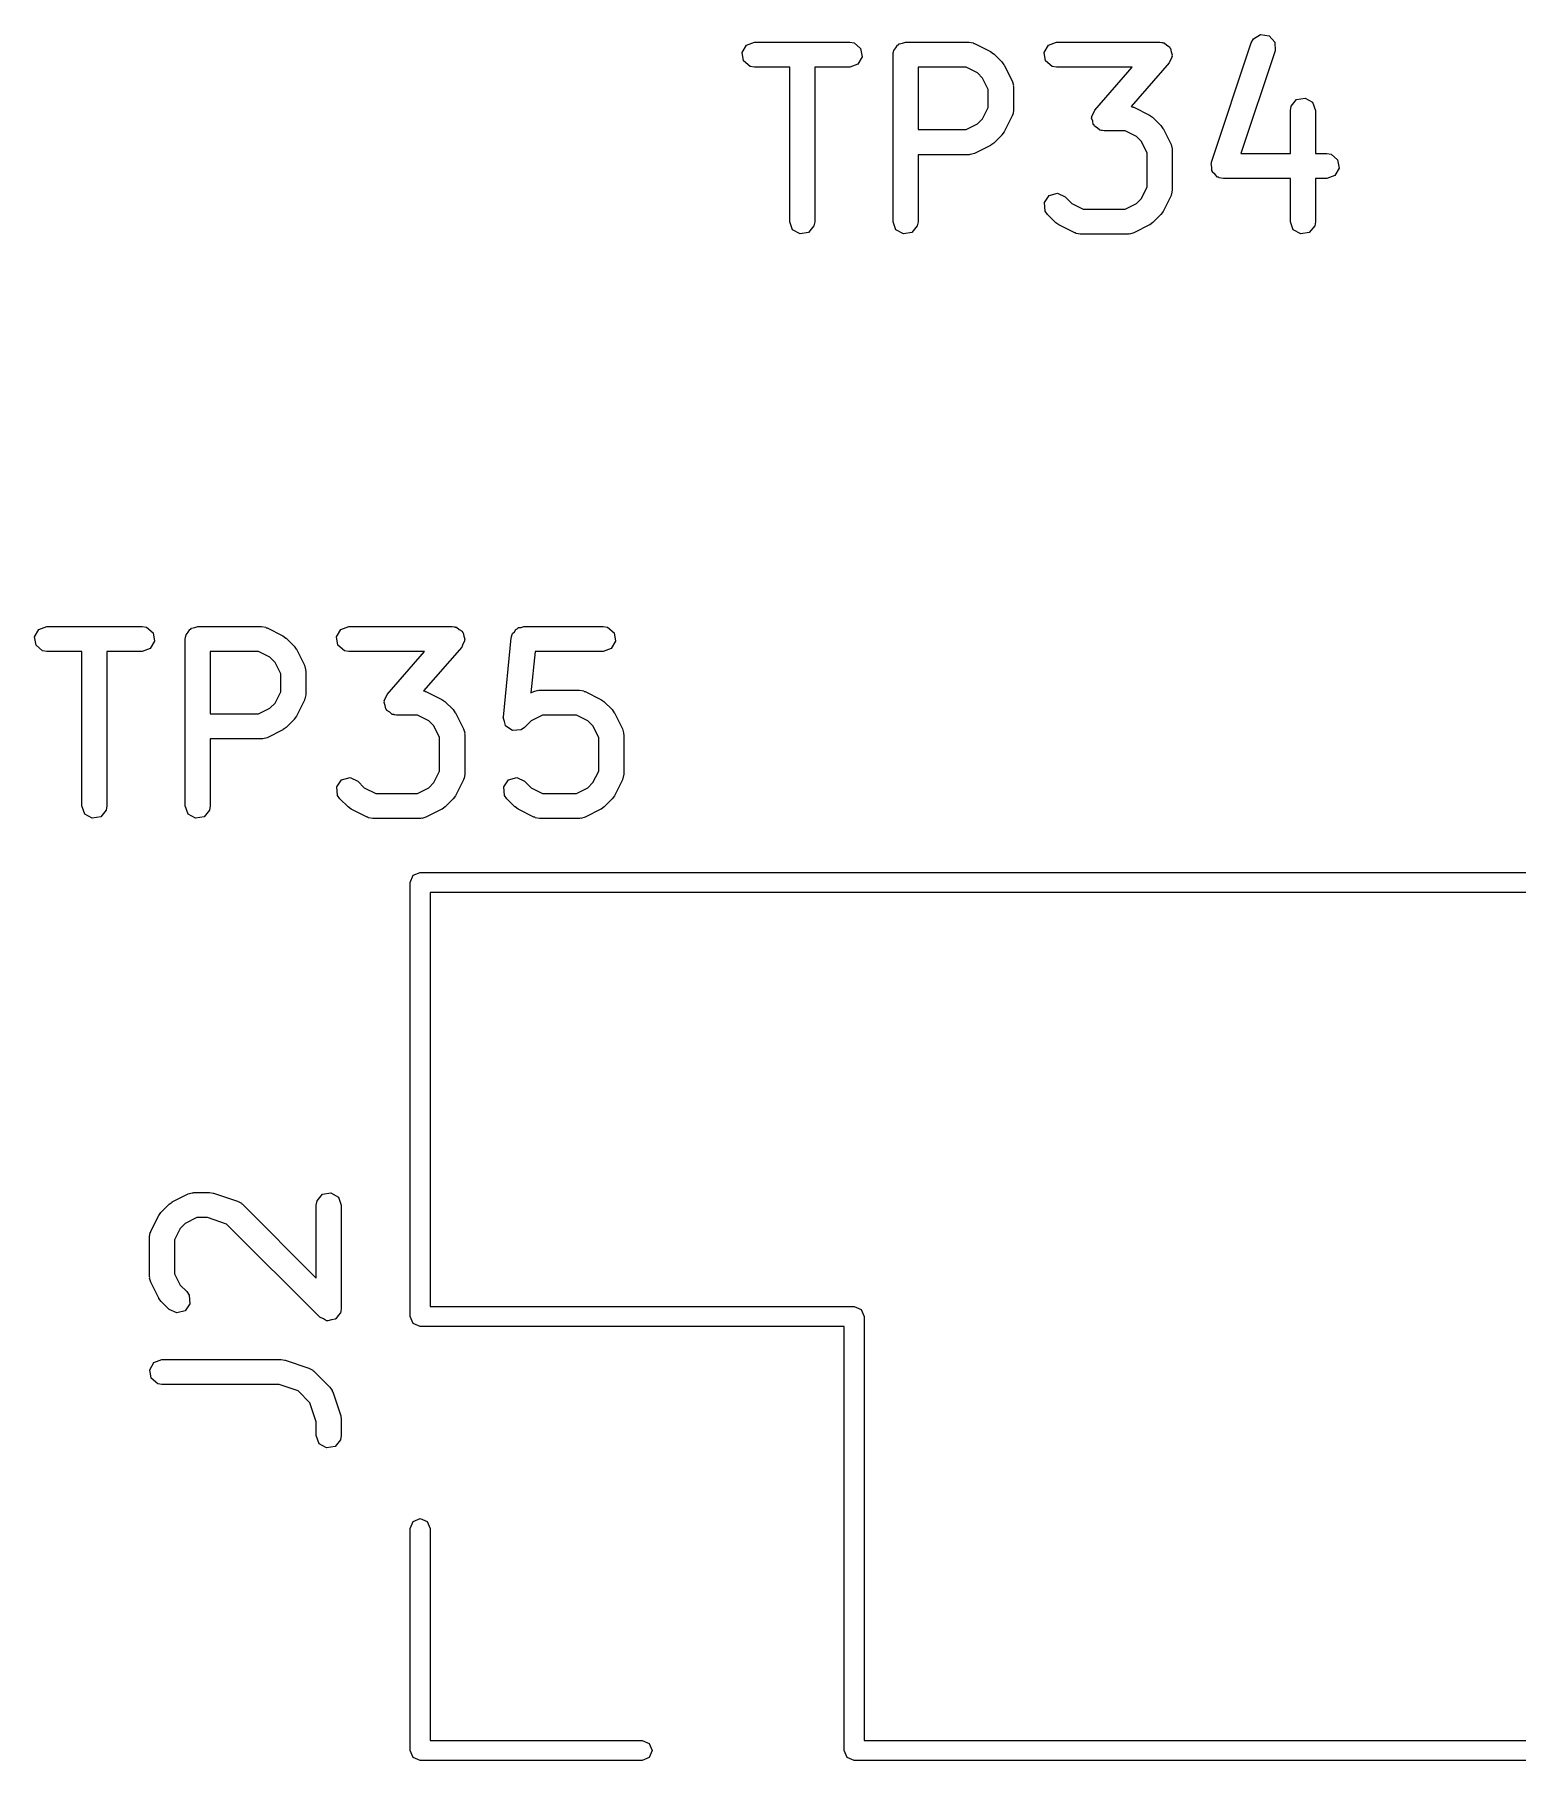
# Model space of a CAD drawing. Extents: x 93 to 212, y -133 to -50.
# Drawn here: x 119.27 to 128.15, y -61.67 to -51.33 of the extents above; entities that cross this region are included whole.
import ezdxf

# ---------------------------------------------------------------- set-up
doc = ezdxf.new("R2010")
doc.units = 0
doc.layers.add('BLACK', color=7, linetype='CONTINUOUS')

msp = doc.modelspace()

# ---------------------------------------------------------------- linework, layer by layer
at = {"layer": 'BLACK', "linetype": 'CONTINUOUS'}
for p, q in [((123.534, -51.3949), (123.582, -51.3774)), ((123.582, -51.3774), (124.153, -51.3774)), ((124.153, -51.3774), (124.179, -51.3819)), ((124.179, -51.3819), (124.218, -51.4149)), ((124.468, -51.384), (124.487, -51.3774)), ((124.487, -51.3774), (124.868, -51.3774)), ((124.868, -51.3774), (124.893, -51.3819)), ((124.893, -51.3819), (124.897, -51.3848)), ((125.343, -51.3949), (125.391, -51.3774)), ((125.391, -51.3774), (126.01, -51.3774)), ((126.01, -51.3774), (126.022, -51.3793)), ((126.022, -51.3793), (126.025, -51.3788)), ((126.025, -51.3788), (126.028, -51.3804)), ((126.028, -51.3804), (126.036, -51.3819)), ((126.036, -51.3819), (126.052, -51.3949)), ((126.32, -52.0953), (126.558, -51.381)), ((126.558, -51.381), (126.571, -51.3581)), ((126.571, -51.3581), (126.614, -51.3313)), ((126.614, -51.3313), (126.665, -51.3388)), ((126.665, -51.3388), (126.699, -51.3772)), ((126.699, -51.3772), (126.701, -51.4285)), ((123.508, -51.4394), (123.534, -51.3949)), ((123.517, -51.4899), (123.508, -51.4394)), ((124.227, -51.4654), (124.202, -51.5098)), ((124.218, -51.4149), (124.227, -51.4654)), ((124.412, -51.4524), (124.413, -51.4426)), ((124.412, -52.4524), (124.412, -51.4524)), ((124.413, -51.4394), (124.414, -51.4365)), ((124.413, -51.4426), (124.413, -51.4394)), ((124.414, -51.4365), (124.416, -51.4267)), ((124.416, -51.4267), (124.429, -51.4118)), ((124.429, -51.4118), (124.438, -51.3949)), ((124.438, -51.3949), (124.445, -51.3926)), ((124.445, -51.3926), (124.449, -51.3874)), ((124.449, -51.3874), (124.468, -51.384)), ((124.897, -51.3848), (124.901, -51.3853)), ((124.901, -51.3853), (124.996, -51.4329)), ((124.996, -51.4329), (125.014, -51.4463)), ((125.014, -51.4463), (125.016, -51.447)), ((125.016, -51.447), (125.064, -51.4946)), ((125.318, -51.4394), (125.343, -51.3949)), ((125.326, -51.4899), (125.318, -51.4394)), ((126.052, -51.3949), (126.069, -51.4054)), ((126.074, -51.4829), (126.067, -51.5018)), ((126.069, -51.4054), (126.071, -51.411)), ((126.071, -51.411), (126.075, -51.4149)), ((126.084, -51.4654), (126.074, -51.4829)), ((126.075, -51.4149), (126.079, -51.4348)), ((126.079, -51.4348), (126.085, -51.4539)), ((126.085, -51.4539), (126.083, -51.4595)), ((126.083, -51.4595), (126.084, -51.4654)), ((126.701, -51.4285), (126.495, -52.044)), ((123.556, -51.5229), (123.517, -51.4899)), ((123.582, -51.5274), (123.556, -51.5229)), ((123.793, -51.5274), (123.582, -51.5274)), ((123.793, -52.4524), (123.793, -51.5274)), ((124.153, -51.5274), (123.943, -51.5274)), ((123.943, -51.5274), (123.943, -52.4524)), ((124.202, -51.5098), (124.153, -51.5274)), ((124.562, -51.5274), (124.562, -51.9012)), ((124.85, -51.5274), (124.562, -51.5274)), ((124.918, -51.5616), (124.85, -51.5274)), ((124.949, -51.592), (124.918, -51.5616)), ((125.064, -51.4946), (125.076, -51.513)), ((125.076, -51.513), (125.078, -51.5141)), ((125.078, -51.5141), (125.125, -51.6093)), ((125.366, -51.5229), (125.326, -51.4899)), ((125.391, -51.5274), (125.366, -51.5229)), ((125.845, -51.5274), (125.391, -51.5274)), ((125.621, -51.7839), (125.845, -51.5274)), ((126.067, -51.5018), (125.839, -51.7618)), ((124.983, -51.6606), (124.949, -51.592)), ((124.983, -51.768), (124.983, -51.6606)), ((125.125, -51.6093), (125.133, -51.6343)), ((125.133, -51.6343), (125.132, -51.6386)), ((125.132, -51.6386), (125.133, -51.6429)), ((125.133, -51.6429), (125.133, -51.7857)), ((124.949, -51.8365), (124.983, -51.768)), ((125.133, -51.7857), (125.129, -51.8114)), ((125.613, -51.8028), (125.621, -51.7839)), ((125.839, -51.7618), (125.846, -51.7629)), ((125.846, -51.7629), (125.849, -51.7657)), ((125.849, -51.7657), (125.854, -51.7663)), ((125.854, -51.7663), (125.949, -51.8139)), ((126.793, -51.7857), (126.797, -51.7601)), ((126.793, -52.044), (126.793, -51.7857)), ((126.797, -51.7601), (126.83, -51.7208)), ((126.83, -51.7208), (126.881, -51.7119)), ((126.881, -51.7119), (126.925, -51.7375)), ((126.925, -51.7375), (126.943, -51.7857)), ((126.943, -51.7857), (126.943, -52.044)), ((124.85, -51.9012), (124.918, -51.8669)), ((124.918, -51.8669), (124.949, -51.8365)), ((125.125, -51.8193), (125.078, -51.9145)), ((125.126, -51.8148), (125.125, -51.8193)), ((125.129, -51.8114), (125.126, -51.8148)), ((125.602, -51.8318), (125.604, -51.8262)), ((125.609, -51.8509), (125.602, -51.8318)), ((125.603, -51.8203), (125.613, -51.8028)), ((125.604, -51.8262), (125.603, -51.8203)), ((125.612, -51.8708), (125.609, -51.8509)), ((125.617, -51.8747), (125.612, -51.8708)), ((125.619, -51.8803), (125.617, -51.8747)), ((125.636, -51.8908), (125.619, -51.8803)), ((125.651, -51.9038), (125.636, -51.8908)), ((125.949, -51.8139), (125.967, -51.8272)), ((125.967, -51.8272), (125.968, -51.8279)), ((125.968, -51.8279), (126.016, -51.8755)), ((126.016, -51.8755), (126.029, -51.8939)), ((126.029, -51.8939), (126.03, -51.895)), ((126.03, -51.895), (126.078, -51.9903)), ((124.562, -51.9012), (124.85, -51.9012)), ((124.996, -51.9957), (124.901, -52.0433)), ((124.998, -51.9945), (124.996, -51.9957)), ((125.016, -51.9816), (124.998, -51.9945)), ((125.064, -51.934), (125.016, -51.9816)), ((125.078, -51.9145), (125.064, -51.9325)), ((125.064, -51.9325), (125.064, -51.934)), ((125.66, -51.9053), (125.651, -51.9038)), ((125.663, -51.9069), (125.66, -51.9053)), ((125.666, -51.9064), (125.663, -51.9069)), ((125.677, -51.9083), (125.666, -51.9064)), ((125.802, -51.9083), (125.677, -51.9083)), ((125.871, -51.9426), (125.802, -51.9083)), ((125.901, -51.973), (125.871, -51.9426)), ((125.935, -52.0415), (125.901, -51.973)), ((126.078, -51.9903), (126.085, -52.0152)), ((124.868, -52.0512), (124.562, -52.0512)), ((124.562, -52.0512), (124.562, -52.4524)), ((124.872, -52.0497), (124.868, -52.0512)), ((124.876, -52.0507), (124.872, -52.0497)), ((124.901, -52.0433), (124.876, -52.0507)), ((125.935, -52.2442), (125.935, -52.0415)), ((126.085, -52.0152), (126.084, -52.0196)), ((126.084, -52.0196), (126.085, -52.0238)), ((126.085, -52.0238), (126.085, -52.2619)), ((126.318, -52.106), (126.32, -52.1011)), ((126.321, -52.1262), (126.318, -52.106)), ((126.32, -52.1011), (126.32, -52.0953)), ((126.495, -52.044), (126.793, -52.044)), ((126.943, -52.044), (127.01, -52.044)), ((127.01, -52.044), (127.036, -52.0486)), ((127.036, -52.0486), (127.075, -52.0815)), ((127.075, -52.0815), (127.084, -52.1321)), ((126.322, -52.1466), (126.321, -52.1262)), ((126.325, -52.1509), (126.322, -52.1466)), ((126.326, -52.1565), (126.325, -52.1509)), ((126.342, -52.1697), (126.326, -52.1565)), ((126.356, -52.185), (126.342, -52.1697)), ((126.361, -52.1858), (126.356, -52.185)), ((126.366, -52.1895), (126.361, -52.1858)), ((126.391, -52.194), (126.366, -52.1895)), ((126.793, -52.194), (126.391, -52.194)), ((126.793, -52.4524), (126.793, -52.194)), ((127.01, -52.194), (126.943, -52.194)), ((126.943, -52.194), (126.943, -52.4524)), ((127.059, -52.1765), (127.01, -52.194)), ((127.084, -52.1321), (127.059, -52.1765)), ((125.319, -52.3377), (125.348, -52.2957)), ((125.348, -52.2957), (125.398, -52.2824)), ((125.398, -52.2824), (125.444, -52.3041)), ((125.444, -52.3041), (125.483, -52.3431)), ((125.871, -52.3431), (125.901, -52.3127)), ((125.901, -52.3127), (125.935, -52.2442)), ((126.078, -52.2954), (126.03, -52.3907)), ((126.081, -52.2876), (126.078, -52.291)), ((126.078, -52.291), (126.078, -52.2954)), ((126.085, -52.2619), (126.081, -52.2876)), ((125.323, -52.3888), (125.319, -52.3377)), ((125.338, -52.4102), (125.323, -52.3888)), ((125.386, -52.4578), (125.338, -52.4102)), ((125.483, -52.3431), (125.552, -52.3774)), ((125.552, -52.3774), (125.802, -52.3774)), ((125.802, -52.3774), (125.871, -52.3431)), ((126.016, -52.4102), (125.968, -52.4578)), ((126.017, -52.4087), (126.016, -52.4102)), ((126.03, -52.3907), (126.017, -52.4087)), ((123.81, -52.5006), (123.793, -52.4524)), ((123.855, -52.5262), (123.81, -52.5006)), ((123.905, -52.5173), (123.855, -52.5262)), ((123.938, -52.478), (123.905, -52.5173)), ((123.943, -52.4524), (123.938, -52.478)), ((124.429, -52.5006), (124.412, -52.4524)), ((124.474, -52.5262), (124.429, -52.5006)), ((124.524, -52.5173), (124.474, -52.5262)), ((124.557, -52.478), (124.524, -52.5173)), ((124.562, -52.4524), (124.557, -52.478)), ((125.387, -52.4585), (125.386, -52.4578)), ((125.406, -52.4718), (125.387, -52.4585)), ((125.501, -52.5195), (125.406, -52.4718)), ((125.505, -52.52), (125.501, -52.5195)), ((125.509, -52.5229), (125.505, -52.52)), ((125.854, -52.5195), (125.829, -52.5269)), ((125.949, -52.4718), (125.854, -52.5195)), ((125.95, -52.4707), (125.949, -52.4718)), ((125.968, -52.4578), (125.95, -52.4707)), ((126.81, -52.5006), (126.793, -52.4524)), ((126.855, -52.5262), (126.81, -52.5006)), ((126.905, -52.5173), (126.855, -52.5262)), ((126.938, -52.478), (126.905, -52.5173)), ((126.943, -52.4524), (126.938, -52.478)), ((125.534, -52.5274), (125.509, -52.5229)), ((125.82, -52.5274), (125.534, -52.5274)), ((125.824, -52.5258), (125.82, -52.5274)), ((125.829, -52.5269), (125.824, -52.5258)), ((119.269, -54.9394), (119.294, -54.8949)), ((119.294, -54.8949), (119.343, -54.8774)), ((119.343, -54.8774), (119.914, -54.8774)), ((119.914, -54.8774), (119.94, -54.8819)), ((119.94, -54.8819), (119.979, -54.9149)), ((120.189, -54.9118), (120.199, -54.8949)), ((120.199, -54.8949), (120.206, -54.8926)), ((120.206, -54.8926), (120.21, -54.8874)), ((120.21, -54.8874), (120.229, -54.884)), ((120.229, -54.884), (120.247, -54.8774)), ((120.247, -54.8774), (120.628, -54.8774)), ((120.628, -54.8774), (120.654, -54.8819)), ((120.654, -54.8819), (120.657, -54.8848)), ((120.657, -54.8848), (120.662, -54.8853)), ((120.662, -54.8853), (120.757, -54.9329)), ((121.078, -54.9394), (121.104, -54.8949)), ((121.104, -54.8949), (121.152, -54.8774)), ((121.152, -54.8774), (121.771, -54.8774)), ((121.771, -54.8774), (121.782, -54.8793)), ((121.782, -54.8793), (121.786, -54.8788)), ((121.786, -54.8788), (121.788, -54.8804)), ((121.788, -54.8804), (121.797, -54.8819)), ((121.797, -54.8819), (121.812, -54.8949)), ((121.812, -54.8949), (121.83, -54.9054)), ((122.144, -54.9087), (122.152, -54.8949)), ((122.152, -54.8949), (122.161, -54.8913)), ((122.161, -54.8913), (122.169, -54.884)), ((122.169, -54.884), (122.185, -54.8828)), ((122.185, -54.8828), (122.2, -54.8774)), ((122.2, -54.8774), (122.676, -54.8774)), ((122.676, -54.8774), (122.702, -54.8819)), ((122.702, -54.8819), (122.741, -54.9149)), ((119.278, -54.9899), (119.269, -54.9394)), ((119.317, -55.0229), (119.278, -54.9899)), ((119.988, -54.9654), (119.962, -55.0098)), ((119.979, -54.9149), (119.988, -54.9654)), ((120.172, -54.9524), (120.174, -54.9426)), ((120.172, -55.9524), (120.172, -54.9524)), ((120.174, -54.9394), (120.175, -54.9365)), ((120.174, -54.9426), (120.174, -54.9394)), ((120.175, -54.9365), (120.177, -54.9267)), ((120.177, -54.9267), (120.189, -54.9118)), ((120.757, -54.9329), (120.775, -54.9463)), ((120.775, -54.9463), (120.777, -54.947)), ((120.777, -54.947), (120.824, -54.9946)), ((120.824, -54.9946), (120.837, -55.013)), ((121.087, -54.9899), (121.078, -54.9394)), ((121.126, -55.0229), (121.087, -54.9899)), ((121.828, -55.0018), (121.6, -55.2618)), ((121.835, -54.9829), (121.828, -55.0018)), ((121.83, -54.9054), (121.832, -54.911)), ((121.832, -54.911), (121.836, -54.9149)), ((121.845, -54.9654), (121.835, -54.9829)), ((121.836, -54.9149), (121.84, -54.9348)), ((121.84, -54.9348), (121.846, -54.9539)), ((121.846, -54.9539), (121.844, -54.9595)), ((121.844, -54.9595), (121.845, -54.9654)), ((122.078, -55.4211), (122.125, -54.9449)), ((122.125, -54.9449), (122.126, -54.9411)), ((122.126, -54.9394), (122.127, -54.9367)), ((122.126, -54.9411), (122.126, -54.9394)), ((122.127, -54.9367), (122.132, -54.9198)), ((122.132, -54.9198), (122.144, -54.9087)), ((122.75, -54.9654), (122.724, -55.0098)), ((122.741, -54.9149), (122.75, -54.9654)), ((119.343, -55.0274), (119.317, -55.0229)), ((119.553, -55.0274), (119.343, -55.0274)), ((119.553, -55.9524), (119.553, -55.0274)), ((119.914, -55.0274), (119.703, -55.0274)), ((119.703, -55.0274), (119.703, -55.9524)), ((119.962, -55.0098), (119.914, -55.0274)), ((120.322, -55.0274), (120.322, -55.4012)), ((120.611, -55.0274), (120.322, -55.0274)), ((120.679, -55.0616), (120.611, -55.0274)), ((120.71, -55.092), (120.679, -55.0616)), ((120.744, -55.1606), (120.71, -55.092)), ((120.837, -55.013), (120.838, -55.0141)), ((120.838, -55.0141), (120.886, -55.1093)), ((121.152, -55.0274), (121.126, -55.0229)), ((121.606, -55.0274), (121.152, -55.0274)), ((121.381, -55.2839), (121.606, -55.0274)), ((122.268, -55.0274), (122.243, -55.2756)), ((122.676, -55.0274), (122.268, -55.0274)), ((122.724, -55.0098), (122.676, -55.0274)), ((120.744, -55.268), (120.744, -55.1606)), ((120.886, -55.1093), (120.893, -55.1343)), ((120.893, -55.1343), (120.892, -55.1386)), ((120.892, -55.1386), (120.894, -55.1429)), ((120.894, -55.1429), (120.894, -55.2857)), ((120.71, -55.3365), (120.744, -55.268)), ((120.889, -55.3114), (120.886, -55.3148)), ((120.894, -55.2857), (120.889, -55.3114)), ((121.364, -55.3203), (121.374, -55.3028)), ((121.374, -55.3028), (121.381, -55.2839)), ((121.6, -55.2618), (121.606, -55.2629)), ((121.606, -55.2629), (121.61, -55.2657)), ((121.61, -55.2657), (121.614, -55.2663)), ((121.614, -55.2663), (121.709, -55.3139)), ((122.243, -55.2756), (122.261, -55.2663)), ((122.261, -55.2663), (122.286, -55.2588)), ((122.286, -55.2588), (122.291, -55.2599)), ((122.291, -55.2599), (122.295, -55.2583)), ((122.295, -55.2583), (122.533, -55.2583)), ((122.533, -55.2583), (122.559, -55.2629)), ((122.559, -55.2629), (122.562, -55.2657)), ((122.562, -55.2657), (122.567, -55.2663)), ((122.567, -55.2663), (122.662, -55.3139)), ((120.322, -55.4012), (120.611, -55.4012)), ((120.611, -55.4012), (120.679, -55.3669)), ((120.679, -55.3669), (120.71, -55.3365)), ((120.838, -55.4145), (120.825, -55.4325)), ((120.886, -55.3193), (120.838, -55.4145)), ((120.886, -55.3148), (120.886, -55.3193)), ((121.363, -55.3318), (121.365, -55.3262)), ((121.369, -55.3509), (121.363, -55.3318)), ((121.365, -55.3262), (121.364, -55.3203)), ((121.373, -55.3708), (121.369, -55.3509)), ((121.377, -55.3747), (121.373, -55.3708)), ((121.379, -55.3803), (121.377, -55.3747)), ((121.397, -55.3908), (121.379, -55.3803)), ((121.412, -55.4038), (121.397, -55.3908)), ((121.421, -55.4053), (121.412, -55.4038)), ((121.423, -55.4069), (121.421, -55.4053)), ((121.427, -55.4064), (121.423, -55.4069)), ((121.438, -55.4083), (121.427, -55.4064)), ((121.563, -55.4083), (121.438, -55.4083)), ((121.632, -55.4426), (121.563, -55.4083)), ((121.709, -55.3139), (121.728, -55.3272)), ((121.728, -55.3272), (121.729, -55.3279)), ((121.729, -55.3279), (121.777, -55.3755)), ((121.777, -55.3755), (121.789, -55.3939)), ((121.789, -55.3939), (121.791, -55.395)), ((121.791, -55.395), (121.838, -55.4903)), ((122.313, -55.4083), (122.244, -55.4426)), ((122.515, -55.4083), (122.313, -55.4083)), ((122.584, -55.4426), (122.515, -55.4083)), ((122.662, -55.3139), (122.68, -55.3272)), ((122.68, -55.3272), (122.681, -55.3279)), ((122.681, -55.3279), (122.729, -55.3755)), ((122.729, -55.3755), (122.742, -55.3939)), ((122.742, -55.3939), (122.743, -55.395)), ((122.743, -55.395), (122.791, -55.4903)), ((120.757, -55.4957), (120.662, -55.5433)), ((120.758, -55.4945), (120.757, -55.4957)), ((120.777, -55.4816), (120.758, -55.4945)), ((120.824, -55.434), (120.777, -55.4816)), ((120.825, -55.4325), (120.824, -55.434)), ((121.662, -55.473), (121.632, -55.4426)), ((121.696, -55.5415), (121.662, -55.473)), ((121.838, -55.4903), (121.846, -55.5152)), ((121.846, -55.5152), (121.845, -55.5196)), ((122.077, -55.422), (122.078, -55.4216)), ((122.084, -55.4464), (122.077, -55.422)), ((122.078, -55.4216), (122.078, -55.4211)), ((122.09, -55.4708), (122.084, -55.4464)), ((122.091, -55.4711), (122.09, -55.4708)), ((122.091, -55.4716), (122.091, -55.4711)), ((122.111, -55.486), (122.091, -55.4716)), ((122.132, -55.5008), (122.111, -55.486)), ((122.133, -55.501), (122.132, -55.5007)), ((122.132, -55.5007), (122.132, -55.5008)), ((122.158, -55.4988), (122.133, -55.501)), ((122.183, -55.4969), (122.158, -55.4988)), ((122.184, -55.4965), (122.183, -55.4966)), ((122.183, -55.4966), (122.183, -55.4969)), ((122.205, -55.4816), (122.184, -55.4965)), ((122.244, -55.4426), (122.205, -55.4816)), ((122.614, -55.473), (122.584, -55.4426)), ((122.649, -55.5415), (122.614, -55.473)), ((122.791, -55.4903), (122.798, -55.5152)), ((122.798, -55.5152), (122.797, -55.5196)), ((120.628, -55.5512), (120.322, -55.5512)), ((120.322, -55.5512), (120.322, -55.9524)), ((120.633, -55.5497), (120.628, -55.5512)), ((120.637, -55.5507), (120.633, -55.5497)), ((120.662, -55.5433), (120.637, -55.5507)), ((121.696, -55.7442), (121.696, -55.5415)), ((121.845, -55.5196), (121.846, -55.5238)), ((121.846, -55.5238), (121.846, -55.7619)), ((122.649, -55.7442), (122.649, -55.5415)), ((122.797, -55.5196), (122.799, -55.5238)), ((122.799, -55.5238), (122.799, -55.7619)), ((121.08, -55.8377), (121.109, -55.7957)), ((121.109, -55.7957), (121.159, -55.7824)), ((121.159, -55.7824), (121.205, -55.8041)), ((121.205, -55.8041), (121.244, -55.8431)), ((121.632, -55.8431), (121.662, -55.8127)), ((121.662, -55.8127), (121.696, -55.7442)), ((121.838, -55.7954), (121.791, -55.8907)), ((121.839, -55.791), (121.838, -55.7954)), ((121.842, -55.7876), (121.839, -55.791)), ((121.846, -55.7619), (121.842, -55.7876)), ((122.08, -55.8377), (122.109, -55.7957)), ((122.109, -55.7957), (122.159, -55.7824)), ((122.159, -55.7824), (122.205, -55.8041)), ((122.205, -55.8041), (122.244, -55.8431)), ((122.584, -55.8431), (122.614, -55.8127)), ((122.614, -55.8127), (122.649, -55.7442)), ((122.791, -55.7954), (122.743, -55.8907)), ((122.794, -55.7876), (122.791, -55.791)), ((122.791, -55.791), (122.791, -55.7954)), ((122.799, -55.7619), (122.794, -55.7876)), ((121.084, -55.8888), (121.08, -55.8377)), ((121.099, -55.9102), (121.084, -55.8888)), ((121.147, -55.9578), (121.099, -55.9102)), ((121.244, -55.8431), (121.313, -55.8774)), ((121.313, -55.8774), (121.563, -55.8774)), ((121.563, -55.8774), (121.632, -55.8431)), ((121.777, -55.9102), (121.729, -55.9578)), ((121.791, -55.8907), (121.777, -55.9087)), ((121.777, -55.9087), (121.777, -55.9102)), ((122.084, -55.8888), (122.08, -55.8377)), ((122.099, -55.9102), (122.084, -55.8888)), ((122.147, -55.9578), (122.099, -55.9102)), ((122.244, -55.8431), (122.313, -55.8774)), ((122.313, -55.8774), (122.515, -55.8774)), ((122.515, -55.8774), (122.584, -55.8431)), ((122.729, -55.9102), (122.681, -55.9578)), ((122.73, -55.9087), (122.729, -55.9102)), ((122.743, -55.8907), (122.73, -55.9087)), ((119.571, -56.0006), (119.553, -55.9524)), ((119.615, -56.0262), (119.571, -56.0006)), ((119.666, -56.0173), (119.615, -56.0262)), ((119.699, -55.978), (119.666, -56.0173)), ((119.703, -55.9524), (119.699, -55.978)), ((120.19, -56.0006), (120.172, -55.9524)), ((120.234, -56.0262), (120.19, -56.0006)), ((120.285, -56.0173), (120.234, -56.0262)), ((120.318, -55.978), (120.285, -56.0173)), ((120.322, -55.9524), (120.318, -55.978)), ((121.148, -55.9585), (121.147, -55.9578)), ((121.166, -55.9718), (121.148, -55.9585)), ((121.261, -56.0195), (121.166, -55.9718)), ((121.266, -56.02), (121.261, -56.0195)), ((121.269, -56.0229), (121.266, -56.02)), ((121.295, -56.0274), (121.269, -56.0229)), ((121.581, -56.0274), (121.295, -56.0274)), ((121.585, -56.0258), (121.581, -56.0274)), ((121.589, -56.0269), (121.585, -56.0258)), ((121.614, -56.0195), (121.589, -56.0269)), ((121.709, -55.9718), (121.614, -56.0195)), ((121.711, -55.9707), (121.709, -55.9718)), ((121.729, -55.9578), (121.711, -55.9707)), ((122.148, -55.9585), (122.147, -55.9578)), ((122.166, -55.9718), (122.148, -55.9585)), ((122.261, -56.0195), (122.166, -55.9718)), ((122.266, -56.02), (122.261, -56.0195)), ((122.269, -56.0229), (122.266, -56.02)), ((122.295, -56.0274), (122.269, -56.0229)), ((122.533, -56.0274), (122.295, -56.0274)), ((122.537, -56.0258), (122.533, -56.0274)), ((122.542, -56.0269), (122.537, -56.0258)), ((122.567, -56.0195), (122.542, -56.0269)), ((122.662, -55.9718), (122.567, -56.0195)), ((122.663, -55.9707), (122.662, -55.9718)), ((122.681, -55.9578), (122.663, -55.9707)), ((121.52, -56.41), (121.538, -56.3676)), ((121.52, -59.01), (121.52, -56.41)), ((121.538, -56.3676), (121.58, -56.35)), ((121.58, -56.35), (136.94, -56.35)), ((136.88, -56.47), (121.64, -56.47)), ((121.64, -56.47), (121.64, -58.95)), ((120.094, -58.3239), (120.189, -58.2763)), ((120.189, -58.2763), (120.214, -58.2688)), ((120.214, -58.2688), (120.219, -58.2699)), ((120.219, -58.2699), (120.223, -58.2683)), ((120.223, -58.2683), (120.318, -58.2683)), ((120.318, -58.2683), (120.34, -58.2722)), ((120.34, -58.2722), (120.342, -58.2722)), ((120.342, -58.2722), (120.485, -58.3198)), ((120.962, -58.3177), (120.995, -58.2784)), ((120.995, -58.2784), (121.045, -58.2695)), ((121.045, -58.2695), (121.09, -58.2951)), ((121.09, -58.2951), (121.107, -58.3433)), ((119.965, -58.5003), (120.013, -58.405)), ((120.013, -58.405), (120.026, -58.387)), ((120.026, -58.387), (120.027, -58.3855)), ((120.027, -58.3855), (120.075, -58.3379)), ((120.075, -58.3379), (120.093, -58.3251)), ((120.093, -58.3251), (120.094, -58.3239)), ((120.485, -58.3198), (120.508, -58.3322)), ((120.508, -58.3322), (120.51, -58.336)), ((120.51, -58.336), (120.514, -58.3379)), ((120.514, -58.3379), (120.957, -58.7813)), ((120.957, -58.3433), (120.962, -58.3177)), ((120.957, -58.7813), (120.957, -58.3433)), ((121.107, -58.3433), (121.107, -58.9624)), ((119.957, -58.5338), (119.962, -58.5082)), ((119.962, -58.5082), (119.965, -58.5047)), ((119.965, -58.5047), (119.965, -58.5003)), ((120.142, -58.483), (120.107, -58.5515)), ((120.172, -58.4526), (120.142, -58.483)), ((120.241, -58.4183), (120.172, -58.4526)), ((120.306, -58.4183), (120.241, -58.4183)), ((120.42, -58.4565), (120.306, -58.4183)), ((120.979, -59.0154), (120.42, -58.4565)), ((119.957, -58.7719), (119.957, -58.5338)), ((120.107, -58.5515), (120.107, -58.7542)), ((119.959, -58.7761), (119.957, -58.7719)), ((119.958, -58.7805), (119.959, -58.7761)), ((119.965, -58.8054), (119.958, -58.7805)), ((120.013, -58.9007), (119.965, -58.8054)), ((120.107, -58.7542), (120.142, -58.8227)), ((120.142, -58.8227), (120.181, -58.8617)), ((120.014, -58.9018), (120.013, -58.9007)), ((120.027, -58.9202), (120.014, -58.9018)), ((120.075, -58.9678), (120.027, -58.9202)), ((120.181, -58.8617), (120.196, -58.8831)), ((120.196, -58.8831), (120.2, -58.9342)), ((120.121, -58.9895), (120.075, -58.9678)), ((120.171, -58.9762), (120.121, -58.9895)), ((120.2, -58.9342), (120.171, -58.9762)), ((121, -59.025), (120.979, -59.0154)), ((121.019, -59.0362), (121, -59.025)), ((121.048, -59.0313), (121.026, -59.0371)), ((121.07, -59.0273), (121.048, -59.0313)), ((121.072, -59.0247), (121.07, -59.0273)), ((121.075, -59.0238), (121.072, -59.0247)), ((121.088, -59.0053), (121.075, -59.0238)), ((121.103, -58.988), (121.088, -59.0053)), ((121.104, -58.9834), (121.103, -58.988)), ((121.105, -58.9818), (121.104, -58.9834)), ((121.107, -58.9624), (121.105, -58.9785)), ((121.105, -58.9785), (121.105, -58.9818)), ((121.538, -59.0524), (121.52, -59.01)), ((121.64, -58.95), (124.18, -58.95)), ((124.18, -58.95), (124.222, -58.9676)), ((124.222, -58.9676), (124.24, -59.01)), ((124.24, -59.01), (124.24, -61.55)), ((121.023, -59.0356), (121.019, -59.0362)), ((121.026, -59.0371), (121.023, -59.0356)), ((121.58, -59.07), (121.538, -59.0524)), ((124.12, -59.07), (121.58, -59.07)), ((124.12, -61.61), (124.12, -59.07)), ((119.959, -59.3303), (119.984, -59.2859)), ((119.967, -59.3808), (119.959, -59.3303)), ((119.984, -59.2859), (120.032, -59.2683)), ((120.032, -59.2683), (120.747, -59.2683)), ((120.747, -59.2683), (120.769, -59.2722)), ((120.769, -59.2722), (120.77, -59.2722)), ((120.77, -59.2722), (120.913, -59.3198)), ((120.913, -59.3198), (120.936, -59.3322)), ((120.936, -59.3322), (120.938, -59.336)), ((120.938, -59.336), (120.943, -59.3379)), ((120.943, -59.3379), (121.038, -59.4332)), ((120.007, -59.4138), (119.967, -59.3808)), ((120.032, -59.4183), (120.007, -59.4138)), ((120.734, -59.4183), (120.032, -59.4183)), ((120.849, -59.4565), (120.734, -59.4183)), ((121.038, -59.4332), (121.053, -59.4545)), ((120.919, -59.5267), (120.849, -59.4565)), ((120.957, -59.6412), (120.919, -59.5267)), ((121.053, -59.4545), (121.053, -59.459)), ((121.053, -59.459), (121.056, -59.4625)), ((121.056, -59.4625), (121.104, -59.6053)), ((120.957, -59.7243), (120.957, -59.6412)), ((121.104, -59.6053), (121.107, -59.6275)), ((121.107, -59.6275), (121.107, -59.629)), ((121.107, -59.629), (121.107, -59.7243)), ((120.975, -59.7725), (120.957, -59.7243)), ((121.103, -59.7499), (121.07, -59.7892)), ((121.107, -59.7243), (121.103, -59.7499)), ((121.019, -59.7981), (120.975, -59.7725)), ((121.07, -59.7892), (121.019, -59.7981)), ((121.52, -60.28), (121.538, -60.2376)), ((121.538, -60.2376), (121.58, -60.22)), ((121.58, -60.22), (121.622, -60.2376)), ((121.622, -60.2376), (121.64, -60.28)), ((121.52, -61.61), (121.52, -60.28)), ((121.64, -60.28), (121.64, -61.55)), ((121.538, -61.6524), (121.52, -61.61)), ((121.64, -61.55), (122.91, -61.55)), ((122.91, -61.55), (122.952, -61.5676)), ((122.952, -61.5676), (122.97, -61.61)), ((122.97, -61.61), (122.952, -61.6524)), ((124.138, -61.6524), (124.12, -61.61)), ((124.24, -61.55), (136.88, -61.55)), ((121.58, -61.67), (121.538, -61.6524)), ((122.91, -61.67), (121.58, -61.67)), ((122.952, -61.6524), (122.91, -61.67)), ((124.18, -61.67), (124.138, -61.6524)), ((136.94, -61.67), (124.18, -61.67))]:
    msp.add_line(p, q, dxfattribs=at)

doc.saveas('drawing.dxf')
